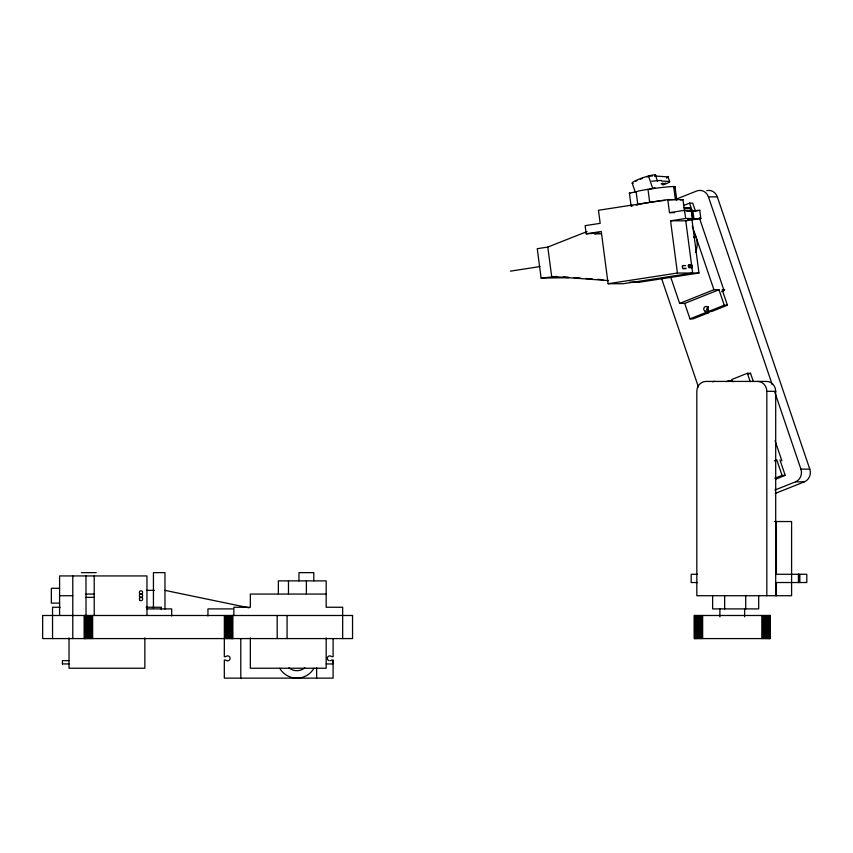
<?xml version="1.0" encoding="UTF-8"?>
<svg xmlns="http://www.w3.org/2000/svg" width="853" height="853" viewBox="0 0 853 853"><rect width="100%" height="100%" fill="white"/><g stroke="black" fill="none" stroke-linecap="round" stroke-linejoin="round"><path stroke-width="1.28" d="M670.714 277.108L679.649 303.412L684.714 303.412L689.97 318.873L693.137 318.873L708.843 312.614L708.374 311.238L705.1 311.196A2.474 2.282 -90 0 1 703.981 307.912A2.474 2.282 -90 0 1 707.02 306.707A2.474 2.282 -90 0 1 708.129 309.991L708.534 311.484L711.701 311.484L727.417 305.214L722.16 289.743L724.698 289.743M654.773 176.113L655.488 175.441A12.358 1.642 -18.8 0 0 650.743 175.441L648.056 176.113A12.358 1.642 -18.8 0 0 635.346 180.772A12.358 1.642 -18.8 0 0 633.129 183.406M666.481 178.17L668.507 176.432M676.088 199.207L696.72 190.987A9.895 9.127 -90 0 1 708.448 196.851L717.309 196.851L809.796 469.129A9.895 9.127 -90 0 1 804.379 481.828L775.249 493.439M683.52 205.52L689.565 203.121L692.732 203.121L695.558 211.448M679.649 303.412L713.929 289.743L718.994 289.743L724.25 305.214L727.417 305.214M684.714 303.412L718.994 289.743M721.638 291.715L724.112 290.724L699.321 217.728M689.97 318.873L705.676 312.614L708.843 312.614M708.534 311.484L724.25 305.214M726.383 381.643L728.803 380.683L731.97 380.683M753.37 381.611L750.533 373.283L747.367 373.283L731.661 379.542L732.237 380.96A2.474 2.282 -90 0 1 733.143 381.781M748.124 374.254L750.533 373.283M774.343 460.897L776.795 459.916L782.052 475.388L785.218 475.388L779.962 459.916M774.801 478.277L782.052 475.388M775.548 479.237L785.218 475.388M774.876 490.048L795.508 481.828L804.379 481.828M568.791 277.715L541.111 278.078L537.251 248.703L547.797 247.071L587.013 231.579M661.32 180.431L651.66 181.167M629.972 193.279L629.397 193.119L636.135 191.85A19.779 1.066 -7.5 0 1 658.036 187.937A19.779 1.066 -7.5 0 1 675.043 186.914M686.718 211.128L691.527 210.328L692.593 218.485L687.785 219.285L700.835 218.485L699.759 210.328L687.209 211.128M691.41 210.542L692.519 218.699M661.331 183.63L663.112 183.224L661.406 184.056M654.944 187.82L652.257 188.492A12.358 1.642 -18.8 0 0 649.282 189.377M631.646 205.989L632.713 205.754M684.564 211.672L682.976 199.591L667.771 199.591L598.465 210.275L600.181 223.337L585.115 225.661L586.192 233.818L599.062 233.008L594.424 233.818L601.397 233.818M680.395 199.997L682.976 199.591M685.14 208.558L690.386 207.759L690.898 211.672M667.771 199.591L669.488 212.653L684.554 210.328L691.527 210.328M694.737 211.107L699.759 210.328M586.192 233.818L601.258 231.494L608.114 283.718L623.319 283.718L692.625 273.035L685.769 220.81L670.565 220.81L677.421 273.035L698.959 273.035L691.932 219.509M670.565 220.81L685.631 218.485L692.593 218.485M685.769 220.81L700.835 218.485M510.35 271.147L539.97 266.584M541.111 278.078L556.721 276.447M608.114 283.718L677.421 273.035M629.717 282.13L638.694 282.322L698.959 273.035M636.05 205.168L637.852 204.901L636.135 191.85M684.053 207.759L690.386 207.759M669.488 212.653L674.552 212.653M693.521 237.145L696.059 237.145M757.699 381.419A9.895 9.127 -90 0 1 766.826 391.314L775.697 391.314L775.697 595.714M795.508 481.828A9.895 9.127 -90 0 0 800.924 469.129L809.796 469.129M774.417 521.535L791.595 521.535L791.595 595.714L696.826 595.714L696.826 391.314A9.895 9.127 90 0 1 705.953 381.419L766.559 381.419A9.895 9.127 -90 0 1 775.697 391.314M81.387 572.64L96.218 572.64M697.509 574.282L691.165 574.282L691.165 582.524L697.509 582.524M59.593 588.293L51.351 588.293L51.351 603.135L59.593 603.135M146.481 590.372L154.404 590.372M85.972 594.061L94.214 594.061M326.177 594.061L250.345 594.061L250.345 607.251L233.861 607.251L233.861 615.493M59.593 595.714L72.782 595.714M85.972 597.367L94.214 597.367M60.147 607.251L52.545 607.251L52.545 638.577M146.119 607.251L161.334 607.251L161.334 609.607M146.961 608.903L171.688 608.903L171.688 615.962M232.677 608.903L207.951 608.903L207.951 615.962M770.184 615.493L694.321 615.493L694.321 638.577L770.152 638.577L770.152 615.493M69.029 660.627L62.429 660.627L62.429 663.965M62.429 663.922L69.029 663.922M326.177 663.922L332.766 663.965L332.766 660.627M654.891 176.006L667.611 176.859A6.589 0.874 -18.8 0 1 667.728 177.531M661.555 180.985L669.178 181.497A6.589 0.874 -18.8 0 1 662.813 184.92M563.289 276.83L568.578 277.214M573.866 277.609L580.488 278.089M585.776 278.473L592.387 278.952M597.686 279.336L602.975 279.72M633.406 281.938L638.694 282.322M608.552 280.594L551.656 276.447L547.797 247.071M164.97 590.372L249.087 607.826M708.374 311.238L708.267 311.196A2.474 2.282 -90 0 1 708.438 306.632M708.448 196.851L772.242 384.671M774.812 392.231L800.924 469.129M775.078 440.756L781.913 460.897M689.565 203.121L692.391 211.448M747.367 373.283L750.203 381.611M692.273 226.013L713.929 289.743M668.07 176.934L669.648 181.582M705.207 311.238L705.676 312.614M655.413 175.014L657.514 181.199M648.493 176.006L652.705 188.385M632.265 183.256L635.208 191.925M661.587 278.504L698.404 386.899M692.796 210.328L693.862 218.485M684.554 210.328L685.631 218.485M675.011 186.636L676.728 199.687M673.657 186.54L675.373 199.591M647.981 189.323L649.698 202.385M629.397 193.119L631.124 206.287M799.837 574.282L799.837 582.524M798.579 574.282L798.579 582.524M798.483 574.282L798.483 582.524M776.39 521.535L776.39 574.282L806.81 574.282L806.81 582.524L776.39 582.524L776.39 595.714M770.014 615.493L770.014 638.577M769.662 615.493L769.662 638.577M769.118 615.493L769.118 638.577M768.404 615.493L768.404 638.577M767.54 615.493L767.54 638.577M766.826 391.314L766.826 595.714M766.527 615.493L766.527 638.577M765.408 615.493L765.408 638.577M764.192 615.493L764.192 638.577M762.913 615.493L762.913 638.577M761.825 615.493L761.825 638.577M758.68 595.714L758.68 608.903L712.628 608.903L712.639 595.714M745.714 595.714L745.714 608.903M744.616 608.903L744.616 616.815M724.645 595.714L724.645 608.903M719.889 608.903L719.889 616.815M702.648 615.493L702.648 638.577M701.561 615.493L701.561 638.577M700.281 615.493L700.281 638.577M699.065 615.493L699.065 638.577M697.946 615.493L697.946 638.577M696.944 615.493L696.944 638.577M696.069 615.493L696.069 638.577M695.355 615.493L695.355 638.577M694.822 615.493L694.822 638.577M694.459 615.493L694.459 638.577M342.661 638.577L342.661 607.251L326.177 607.251L326.177 580.882L278.366 580.882L278.366 594.061M333.107 638.577L333.107 656.703L331.561 656.607A2.474 2.474 0 0 0 327.669 657.119A2.474 2.474 0 0 0 329.173 660.744M326.177 637.916L326.177 668.24L250.345 668.24L250.345 637.916M316.623 667.579L316.623 678.135M313.808 580.882L313.808 572.64L298.976 572.64L298.976 580.882M306.387 580.882L306.387 594.061M288.474 580.882L288.474 594.061M287.077 615.493L287.077 638.577M277.182 615.493L277.182 638.577M240.802 638.577L240.802 678.135M232.677 615.493L232.677 638.577M232.549 615.493L232.549 638.577M232.187 615.493L232.187 638.577M231.643 615.493L231.643 638.577M230.939 615.493L230.939 638.577M230.065 615.493L230.065 638.577M229.062 615.493L229.062 638.577M227.932 615.493L227.932 638.577M226.717 615.493L226.717 638.577M225.437 615.493L225.437 638.577M224.36 615.493L224.318 656.703L225.864 656.607A2.474 2.474 0 0 1 229.361 656.607A2.474 2.474 0 0 1 229.361 660.105A2.474 2.474 0 0 1 225.864 660.105L224.318 659.998L224.318 678.135L333.107 678.135L333.107 659.998L331.561 660.105A2.474 2.474 0 0 1 330.452 660.744M164.97 609.074L164.97 572.64L153.433 572.64L153.433 608.242M146.961 615.493L146.961 575.935L59.593 575.935L59.593 615.493M144.85 637.916L144.85 668.24L69.029 668.24L69.029 637.916M94.214 575.935L94.214 615.493M92.646 615.493L92.646 638.577M91.57 615.493L91.57 638.577M90.29 615.493L90.29 638.577M89.075 615.493L89.075 638.577M87.944 615.493L87.944 638.577M86.942 615.493L86.942 638.577M85.972 575.935L86.068 638.577M85.353 615.493L85.353 638.577M84.82 615.493L84.82 638.577M84.458 615.493L84.458 638.577M84.33 615.493L84.33 638.577M72.782 575.935L72.782 638.577M639.142 204.357A19.779 1.066 -7.5 0 1 659.753 200.988M661.011 200.839A19.779 1.066 -7.5 0 1 664.7 200.412M669.157 199.965A19.779 1.066 -7.5 0 1 676.76 199.965M686.111 268.258A1.653 0.629 81.2 0 1 685.215 268.29M685.002 265.72A1.653 0.629 81.2 0 1 685.631 265.699M683.584 268.311A1.653 0.629 81.2 0 1 682.741 268.439A1.653 0.629 81.2 0 1 682.336 266.253A1.653 0.629 81.2 0 1 683.104 265.741M684.842 268.258A1.653 0.629 81.2 0 1 683.957 268.29M683.733 265.72A1.653 0.629 81.2 0 1 684.362 265.699M712.458 381.76A9.895 9.127 -90 0 1 714.825 381.419M706.732 190.624A9.895 9.127 -90 0 1 717.309 196.851M708.129 310.023A2.964 2.74 -90 0 1 706.838 309.372M693.841 232.581A19.779 18.265 -90 0 1 695.494 252.275M635.826 181.348A9.063 1.205 -18.8 0 1 636.892 180.697M640.358 179.141A9.063 1.205 -18.8 0 1 642.512 178.33M646.926 176.923A9.063 1.205 -18.8 0 1 648.898 176.422M650.53 176.113A9.063 1.205 -18.8 0 1 652.332 176.113M304.798 667.824A12.358 12.358 0 0 1 288.9 667.824M313.979 668.24A19.779 19.779 0 0 1 279.709 668.24M662.642 184.184L665.66 183.288L662.642 184.184M352.545 615.493L42.65 615.493L42.65 638.577L352.545 638.577L352.545 615.493M690.877 265.4A1.653 0.629 81.2 0 0 691.762 267.831A1.653 0.629 81.2 0 0 691.964 265.358A1.653 0.629 81.2 0 0 690.877 265.4M688.35 265.443A1.653 0.629 81.2 0 0 689.224 267.874A1.653 0.629 81.2 0 0 689.437 265.4A1.653 0.629 81.2 0 0 688.35 265.443M689.608 265.4A1.653 0.629 81.2 0 0 690.493 267.821A1.653 0.629 81.2 0 0 690.695 265.358A1.653 0.629 81.2 0 0 689.608 265.4M139.839 593.624A1.653 1.653 0 0 0 142.59 592.846A1.653 1.653 0 0 0 140.542 590.852A1.653 1.653 0 0 0 139.839 593.624M139.839 596.919A1.653 1.653 0 0 0 142.59 596.14A1.653 1.653 0 0 0 140.542 594.157A1.653 1.653 0 0 0 139.839 596.919M139.892 600.213A1.653 1.653 0 0 0 142.632 599.435A1.653 1.653 0 0 0 140.585 597.452A1.653 1.653 0 0 0 139.892 600.213"/></g></svg>
